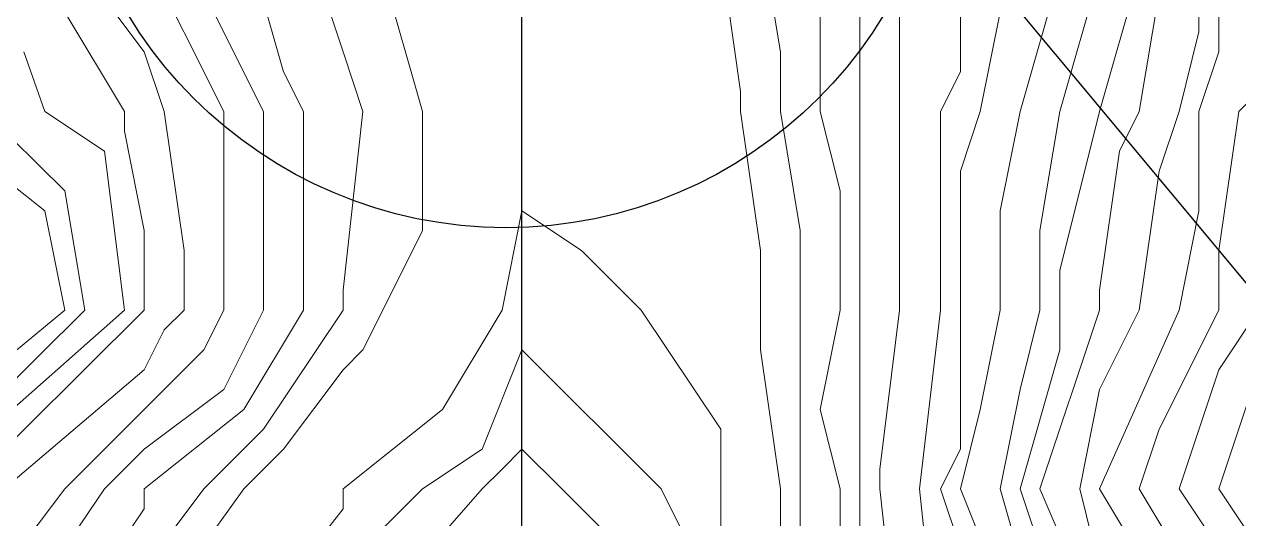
# Model space of a CAD drawing. Header units: millimetres. Extents: x 551 to 27551, y 6116 to 15116.
# Drawn here: x 5954 to 7411, y 12890 to 13484 of the extents above; entities that cross this region are included whole.
import ezdxf

# ---------------------------------------------------------------- set-up
doc = ezdxf.new("R2010")
doc.units = ezdxf.units.MM
doc.layers.add('1ST', color=51, linetype='Continuous', lineweight=18)
doc.layers.add('4TH DETAILS', color=125, linetype='Continuous', lineweight=9)
doc.layers.add('LAYOUT', color=83, linetype='Continuous', plot=False)

msp = doc.modelspace()

# ---------------------------------------------------------------- linework, layer by layer
at = {"layer": '1ST', "color": 244, "lineweight": 30, "true_color": 0x991b1e}
msp.add_circle((6531.7, 13769.252), 529.701, dxfattribs=at)
at = {"layer": '4TH DETAILS'}
for points in [[(7386.895, 12687.559), (7243.823, 12926.013), (7339.204, 13140.621), (7363.049, 13259.848), (7363.049, 13379.075), (7386.895, 13450.611), (7386.895, 13593.683), (7386.895, 13736.755), (7386.895, 13832.136), (7363.049, 13927.518), (7363.049, 14046.745), (7339.204, 14142.126), (7243.823, 14237.508), (7219.977, 14261.353), (7219.977, 14285.198), (7003.966, 14499.807), (6980.121, 14499.807)], [(7243.823, 12830.631), (7219.977, 12926.013), (7243.823, 13045.239), (7291.513, 13140.621), (7315.359, 13307.538), (7339.204, 13379.075), (7363.049, 13474.456), (7363.049, 13593.683), (7339.204, 13712.91), (7363.049, 13832.136), (7339.204, 13951.363), (7315.359, 14046.745), (7315.359, 14118.281), (7243.823, 14189.817), (7196.132, 14237.508), (7148.441, 14285.198), (7003.966, 14428.27)], [(7219.977, 12711.404), (7148.441, 12926.013), (7196.132, 13092.93), (7196.132, 13140.621), (7196.132, 13188.312), (7243.823, 13379.075), (7291.513, 13545.992), (7291.513, 13593.683), (7291.513, 13641.374), (7315.359, 13832.136), (7267.668, 14022.899), (7267.668, 14046.745), (7267.668, 14070.59), (7243.823, 14094.435), (7148.441, 14189.817), (7053.06, 14285.198), (7003.966, 14309.044), (6956.276, 14332.889), (6789.358, 14404.425)], [(7243.823, 12759.095), (7172.287, 12926.013), (7243.823, 13140.621), (7243.823, 13164.466), (7267.668, 13331.384), (7291.513, 13379.075), (7315.359, 13522.147), (7315.359, 13593.683), (7315.359, 13665.219), (7339.204, 13832.136), (7291.513, 13999.054), (7291.513, 14046.745), (7291.513, 14094.435), (7243.823, 14142.126), (7172.287, 14213.662), (7100.75, 14285.198), (7003.966, 14380.58)], [(7172.287, 12759.095), (7124.596, 12926.013), (7148.441, 13045.239), (7172.287, 13140.621), (7172.287, 13236.002), (7196.132, 13379.075), (7243.823, 13545.992), (7267.668, 13593.683), (7243.823, 13617.528), (7291.513, 13832.136), (7243.823, 14022.899), (7219.977, 14046.745), (7124.596, 14165.971), (7003.966, 14261.353), (7003.966, 14285.198), (6789.358, 14356.734)], [(7076.905, 12854.477), (7053.06, 12926.013), (7076.905, 12973.703), (7076.905, 13140.621), (7076.905, 13307.538), (7100.75, 13379.075), (7124.596, 13498.301), (7148.441, 13593.683), (7196.132, 13784.446), (7219.977, 13832.136), (7148.441, 13951.363), (7124.596, 14046.745), (7076.905, 14118.281), (7003.966, 14165.971), (6932.43, 14189.817), (6789.358, 14285.198), (6550.904, 14309.044), (6527.059, 14309.044), (6312.451, 14309.044), (6288.606, 14309.044), (6240.915, 14285.198), (6097.843, 14213.662), (5978.616, 14165.971), (5857.986, 14118.281)], [(7053.06, 12687.559), (7027.812, 12926.013), (7053.06, 13140.621), (7053.06, 13331.384), (7053.06, 13379.075), (7076.905, 13426.765), (7076.905, 13593.683), (7124.596, 13689.064), (7148.441, 13832.136), (7100.75, 13903.672), (7100.75, 14046.745), (7053.06, 14094.435), (7003.966, 14118.281), (6908.585, 14165.971), (6789.358, 14213.662), (6741.667, 14237.508), (6550.904, 14261.353), (6312.451, 14261.353), (6097.843, 14165.971), (5905.677, 14094.435)], [(5905.677, 14046.745), (6097.843, 14118.281), (6240.915, 14189.817), (6312.451, 14213.662), (6503.214, 14213.662), (6550.904, 14237.508), (6693.977, 14189.817), (6789.358, 14165.971), (6860.894, 14118.281), (7003.966, 14070.59), (7027.812, 14070.59), (7053.06, 14046.745), (7076.905, 13879.827), (7100.75, 13832.136), (7027.812, 13617.528), (7027.812, 13593.683), (7003.966, 13498.301), (7003.966, 13379.075), (7003.966, 13355.229), (7003.966, 13140.621), (6980.121, 12949.858), (6980.121, 12926.013), (7003.966, 12711.404)], [(5857.986, 12735.25), (6002.461, 12926.013), (6097.843, 13021.394), (6169.379, 13092.93), (6193.224, 13140.621), (6193.224, 13259.848), (6193.224, 13379.075), (6097.843, 13569.837), (6073.997, 13593.683), (6002.461, 13736.755), (5905.677, 13832.136)], [(6362.599, 13814.932), (6383.987, 13665.219), (6383.987, 13593.683), (6383.987, 13545.992), (6431.678, 13379.075), (6431.678, 13236.002), (6383.987, 13140.621), (6360.142, 13092.93), (6336.296, 13069.085), (6264.76, 12973.703), (6217.069, 12926.013), (6097.843, 12759.095), (6050.152, 12687.559), (5953.368, 12568.332)], [(6860.894, 12854.477), (6860.894, 12926.013), (6837.049, 13092.93), (6837.049, 13140.621), (6837.049, 13212.157), (6813.203, 13379.075), (6813.203, 13402.92), (6789.358, 13569.837), (6765.513, 13593.683), (6782.43, 13678.27)], [(5929.522, 13665.219), (5978.616, 13593.683), (6026.307, 13545.992), (6097.843, 13450.611), (6121.688, 13379.075), (6145.533, 13212.157), (6145.533, 13140.621), (6121.688, 13116.776), (6097.843, 13069.085), (5929.522, 12926.013)], [(5881.832, 13593.683), (6002.461, 13498.301), (6073.997, 13379.075), (6073.997, 13355.229), (6097.843, 13236.002), (6097.843, 13164.466), (6097.843, 13140.621), (5881.832, 12926.013)], [(5953.368, 12687.559), (6097.843, 12902.167), (6097.843, 12926.013), (6217.069, 13021.394), (6288.606, 13140.621), (6288.606, 13355.229), (6288.606, 13379.075), (6264.76, 13426.765), (6217.069, 13593.683)], [(6097.843, 12830.631), (6169.379, 12926.013), (6240.915, 12997.549), (6336.296, 13140.621), (6336.296, 13164.466), (6360.142, 13379.075), (6336.296, 13450.611), (6288.606, 13593.683)], [(6837.049, 13593.683), (6860.894, 13450.611), (6860.894, 13379.075), (6884.74, 13236.002), (6884.74, 13140.621), (6884.74, 13045.239), (6884.74, 12926.013), (6884.74, 12806.786)], [(6956.276, 13545.992), (6956.276, 13379.075), (6956.276, 13331.384), (6956.276, 13140.621), (6956.276, 12997.549), (6956.276, 12926.013), (6956.276, 12735.25)], [(7124.596, 12806.786), (7076.905, 12926.013), (7100.75, 13021.394), (7124.596, 13140.621), (7124.596, 13259.848), (7148.441, 13379.075), (7196.132, 13545.992)], [(5953.368, 12782.941), (6050.152, 12926.013), (6097.843, 12973.703), (6193.224, 13045.239), (6240.915, 13140.621), (6240.915, 13307.538), (6240.915, 13379.075), (6169.379, 13522.147)], [(6908.585, 13498.301), (6908.585, 13379.075), (6932.43, 13283.693), (6932.43, 13140.621), (6908.585, 13021.394), (6932.43, 12926.013), (6932.43, 12782.941)], [(5953.368, 13450.611), (5978.616, 13379.075), (6050.152, 13331.384), (6073.997, 13140.621), (5857.986, 12949.858)], [(7363.049, 12806.786), (7291.513, 12926.013), (7315.359, 12997.549), (7386.895, 13140.621), (7386.895, 13212.157), (7410.74, 13379.075), (7434.585, 13402.92)], [(5905.677, 13379.075), (6002.461, 13283.693), (6026.307, 13140.621), (5857.986, 12973.703)], [(5857.986, 13355.229), (5978.616, 13259.848), (6002.461, 13140.621), (5857.986, 13021.394)], [(6789.358, 12687.559), (6789.358, 12902.167), (6789.358, 12926.013), (6789.358, 12997.549), (6693.977, 13140.621), (6622.441, 13212.157), (6550.904, 13259.848), (6527.059, 13140.621), (6455.523, 13021.394), (6336.296, 12926.013), (6336.296, 12902.167), (6169.379, 12687.559)], [(7482.276, 12711.404), (7339.204, 12926.013), (7386.895, 13069.085), (7434.585, 13140.621)], [(7482.276, 12782.941), (7386.895, 12926.013), (7458.431, 13140.621), (7482.276, 13140.621), (7577.658, 13021.394), (7696.884, 12926.013), (7935.338, 12782.941)], [(6741.667, 12878.322), (6717.822, 12926.013), (6550.904, 13092.93), (6503.214, 12973.703), (6431.678, 12926.013), (6336.296, 12830.631)], [(6693.977, 12830.631), (6598.595, 12926.013), (6550.904, 12973.703), (6527.059, 12949.858), (6503.214, 12926.013), (6336.296, 12735.25)]]:
    msp.add_lwpolyline(points, dxfattribs=at)
at = {"layer": 'LAYOUT'}
for points in [[(5800.723, 15115.853), (9550.723, 10615.853)], [(6550.723, 6115.853), (6550.723, 15115.853)]]:
    msp.add_lwpolyline(points, dxfattribs=at)

doc.saveas('drawing.dxf')
